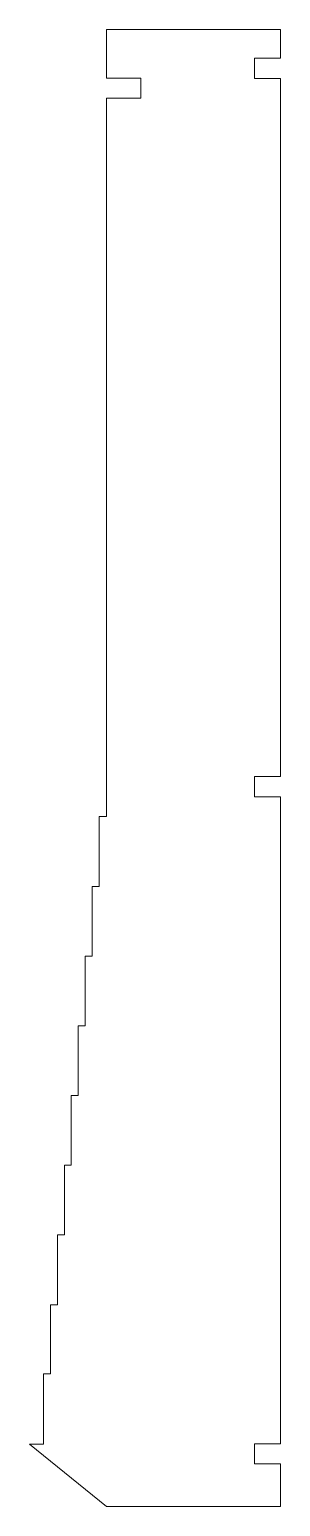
# Model space of a CAD drawing. Header units: millimetres. Extents: x -18 to 18, y -106 to 106.
import ezdxf

# ---------------------------------------------------------------- set-up
doc = ezdxf.new("R2010")
doc.units = ezdxf.units.MM
doc.header["$MEASUREMENT"] = 0
doc.layers.add('Layer 1', color=7, linetype='Continuous')

msp = doc.modelspace()

# ---------------------------------------------------------------- linework, layer by layer
at = {"layer": 'Layer 1', "color": 1, "lineweight": 5}
msp.add_open_spline([(18.0163, 98.9794), (18.0163, 98.9794), (17.9914, 98.9794), (17.9914, 98.9794), (17.9914, 98.9794), (14.2668, 98.9794), (14.2668, 98.9794), (14.2668, 98.9794), (14.2668, 99.0295), (14.2668, 99.0295), (14.2668, 99.0295), (14.2668, 101.0293), (14.2668, 101.0293), (14.2668, 101.0293), (14.2668, 101.8794), (14.2668, 101.8794), (14.2668, 101.8794), (18.0163, 101.8794), (18.0163, 101.8794), (18.0163, 101.8794), (18.0163, 105.9887), (18.0163, 105.9887), (18.0163, 105.9887), (17.9914, 105.9887), (17.9914, 105.9887), (17.9914, 105.9887), (14.2419, 105.9887), (14.2419, 105.9887), (14.2419, 105.9887), (-6.9759, 105.9887), (-6.9759, 105.9887), (-6.9759, 105.9887), (-6.9759, 99.0295), (-6.9759, 99.0295), (-6.9759, 99.0295), (-2.0165, 99.0295), (-2.0165, 99.0295), (-2.0165, 99.0295), (-2.0165, 97.0297), (-2.0165, 97.0297), (-2.0165, 97.0297), (-2.0165, 96.1295), (-2.0165, 96.1295), (-2.0165, 96.1295), (-6.9759, 96.1295), (-6.9759, 96.1295), (-6.9759, 96.1295), (-6.9759, 93.0101), (-6.9759, 93.0101), (-6.9759, 93.0101), (-6.9859, 93.0101), (-6.9859, 93.0101), (-6.9859, 93.0101), (-6.9859, 91.0202), (-6.9859, 91.0202), (-6.9859, 91.0202), (-6.9859, -6.9795), (-6.9859, -6.9795), (-6.9859, -6.9795), (-8.0163, -6.9795), (-8.0163, -6.9795), (-8.0163, -6.9795), (-8.0163, -16.9882), (-8.0163, -16.9882), (-8.0163, -16.9882), (-9.0162, -16.9882), (-9.0162, -16.9882), (-9.0162, -16.9882), (-9.0162, -26.9973), (-9.0162, -26.9973), (-9.0162, -26.9973), (-10.0161, -26.9976), (-10.0161, -26.9976), (-10.0161, -26.9976), (-10.0161, -37.0063), (-10.0161, -37.0063), (-10.0161, -37.0063), (-11.016, -37.0063), (-11.016, -37.0063), (-11.016, -37.0063), (-11.016, -47.0054), (-11.016, -47.0054), (-11.016, -47.0054), (-12.0159, -47.0057), (-12.0159, -47.0057), (-12.0159, -47.0057), (-12.0159, -57.0144), (-12.0159, -57.0144), (-12.0159, -57.0144), (-13.0158, -57.0147), (-13.0158, -57.0147), (-13.0158, -57.0147), (-13.0158, -67.0234), (-13.0158, -67.0234), (-13.0158, -67.0234), (-14.0157, -67.0237), (-14.0157, -67.0237), (-14.0157, -67.0237), (-14.0157, -77.0324), (-14.0157, -77.0324), (-14.0157, -77.0324), (-15.0156, -77.0327), (-15.0156, -77.0327), (-15.0156, -77.0327), (-15.0156, -86.9529), (-15.0156, -86.9529), (-15.0156, -86.9529), (-16.0155, -86.9529), (-16.0155, -86.9529), (-16.0155, -86.9529), (-16.0155, -97.0406), (-16.0155, -97.0406), (-16.0155, -97.0406), (-18.0157, -97.0406), (-18.0157, -97.0406), (-18.0157, -97.0406), (-6.9851, -105.9897), (-6.9851, -105.9897), (-6.9851, -105.9897), (14.2426, -105.9897), (14.2426, -105.9897), (14.2426, -105.9897), (17.9921, -105.9897), (17.9921, -105.9897), (17.9921, -105.9897), (18.017, -105.9897), (18.017, -105.9897), (18.017, -105.9897), (18.017, -102.0103), (18.017, -102.0103), (18.017, -102.0103), (18.017, -101.0303), (18.017, -101.0303), (18.017, -101.0303), (18.017, -99.8907), (18.017, -99.8907), (18.017, -99.8907), (14.2675, -99.8907), (14.2675, -99.8907), (14.2675, -99.8907), (14.2675, -99.0404), (14.2675, -99.0404), (14.2675, -99.0404), (14.2675, -99.0304), (14.2675, -99.0304), (14.2675, -99.0304), (14.2675, -97.0405), (14.2675, -97.0405), (14.2675, -97.0405), (14.2675, -97.0305), (14.2675, -97.0305), (14.2675, -97.0305), (14.2675, -96.9907), (14.2675, -96.9907), (14.2675, -96.9907), (17.9822, -96.9907), (17.9822, -96.9907), (17.9822, -96.9907), (17.9922, -96.9907), (17.9922, -96.9907), (17.9922, -96.9907), (18.017, -96.9907), (18.017, -96.9907), (18.017, -96.9907), (18.0171, -96.9907), (18.0171, -96.9907), (18.0171, -66.3371), (18.0171, -34.7839), (18.0171, -4.1303), (18.0171, -4.1303), (17.9922, -4.1303), (17.9922, -4.1303), (17.9922, -4.1303), (17.9822, -4.1303), (17.9822, -4.1303), (17.9822, -4.1303), (14.2675, -4.1303), (14.2675, -4.1303), (14.2675, -4.1303), (14.2675, -4.0802), (14.2675, -4.0802), (14.2675, -4.0802), (14.2675, -2.0804), (14.2675, -2.0804), (14.2675, -2.0804), (14.2675, -1.2303), (14.2675, -1.2303), (14.2675, -1.2303), (18.017, -1.2303), (18.017, -1.2303), (18.017, -1.2303), (18.017, 91.0197), (18.017, 91.0197), (18.017, 91.0197), (18.017, 93.0096), (18.017, 93.0096), (18.017, 93.0096), (18.017, 97.0292), (18.017, 97.0292), (18.017, 97.0292), (18.017, 98.9789), (18.017, 98.9789), (18.017, 98.9789), (18.0163, 98.9794), (18.0163, 98.9794)], degree=3, knots=[0, 0, 0, 0, 0.01470588, 0.01470588, 0.01470588, 0.02941176, 0.02941176, 0.02941176, 0.04411765, 0.04411765, 0.04411765, 0.05882353, 0.05882353, 0.05882353, 0.07352941, 0.07352941, 0.07352941, 0.08823529, 0.08823529, 0.08823529, 0.10294118, 0.10294118, 0.10294118, 0.11764706, 0.11764706, 0.11764706, 0.13235294, 0.13235294, 0.13235294, 0.14705882, 0.14705882, 0.14705882, 0.16176471, 0.16176471, 0.16176471, 0.17647059, 0.17647059, 0.17647059, 0.19117647, 0.19117647, 0.19117647, 0.20588235, 0.20588235, 0.20588235, 0.22058824, 0.22058824, 0.22058824, 0.23529412, 0.23529412, 0.23529412, 0.25, 0.25, 0.25, 0.26470588, 0.26470588, 0.26470588, 0.27941176, 0.27941176, 0.27941176, 0.29411765, 0.29411765, 0.29411765, 0.30882353, 0.30882353, 0.30882353, 0.32352941, 0.32352941, 0.32352941, 0.33823529, 0.33823529, 0.33823529, 0.35294118, 0.35294118, 0.35294118, 0.36764706, 0.36764706, 0.36764706, 0.38235294, 0.38235294, 0.38235294, 0.39705882, 0.39705882, 0.39705882, 0.41176471, 0.41176471, 0.41176471, 0.42647059, 0.42647059, 0.42647059, 0.44117647, 0.44117647, 0.44117647, 0.45588235, 0.45588235, 0.45588235, 0.47058824, 0.47058824, 0.47058824, 0.48529412, 0.48529412, 0.48529412, 0.5, 0.5, 0.5, 0.51470588, 0.51470588, 0.51470588, 0.52941176, 0.52941176, 0.52941176, 0.54411765, 0.54411765, 0.54411765, 0.55882353, 0.55882353, 0.55882353, 0.57352941, 0.57352941, 0.57352941, 0.58823529, 0.58823529, 0.58823529, 0.60294118, 0.60294118, 0.60294118, 0.61764706, 0.61764706, 0.61764706, 0.63235294, 0.63235294, 0.63235294, 0.64705882, 0.64705882, 0.64705882, 0.66176471, 0.66176471, 0.66176471, 0.67647059, 0.67647059, 0.67647059, 0.69117647, 0.69117647, 0.69117647, 0.70588235, 0.70588235, 0.70588235, 0.72058824, 0.72058824, 0.72058824, 0.73529412, 0.73529412, 0.73529412, 0.75, 0.75, 0.75, 0.76470588, 0.76470588, 0.76470588, 0.77941176, 0.77941176, 0.77941176, 0.79411765, 0.79411765, 0.79411765, 0.80882353, 0.80882353, 0.80882353, 0.82352941, 0.82352941, 0.82352941, 0.83823529, 0.83823529, 0.83823529, 0.85294118, 0.85294118, 0.85294118, 0.86764706, 0.86764706, 0.86764706, 0.88235294, 0.88235294, 0.88235294, 0.89705882, 0.89705882, 0.89705882, 0.91176471, 0.91176471, 0.91176471, 0.92647059, 0.92647059, 0.92647059, 0.94117647, 0.94117647, 0.94117647, 0.95588235, 0.95588235, 0.95588235, 0.97058824, 0.97058824, 0.97058824, 0.98529412, 0.98529412, 0.98529412, 1, 1, 1, 1], dxfattribs=at)

doc.saveas('drawing.dxf')
